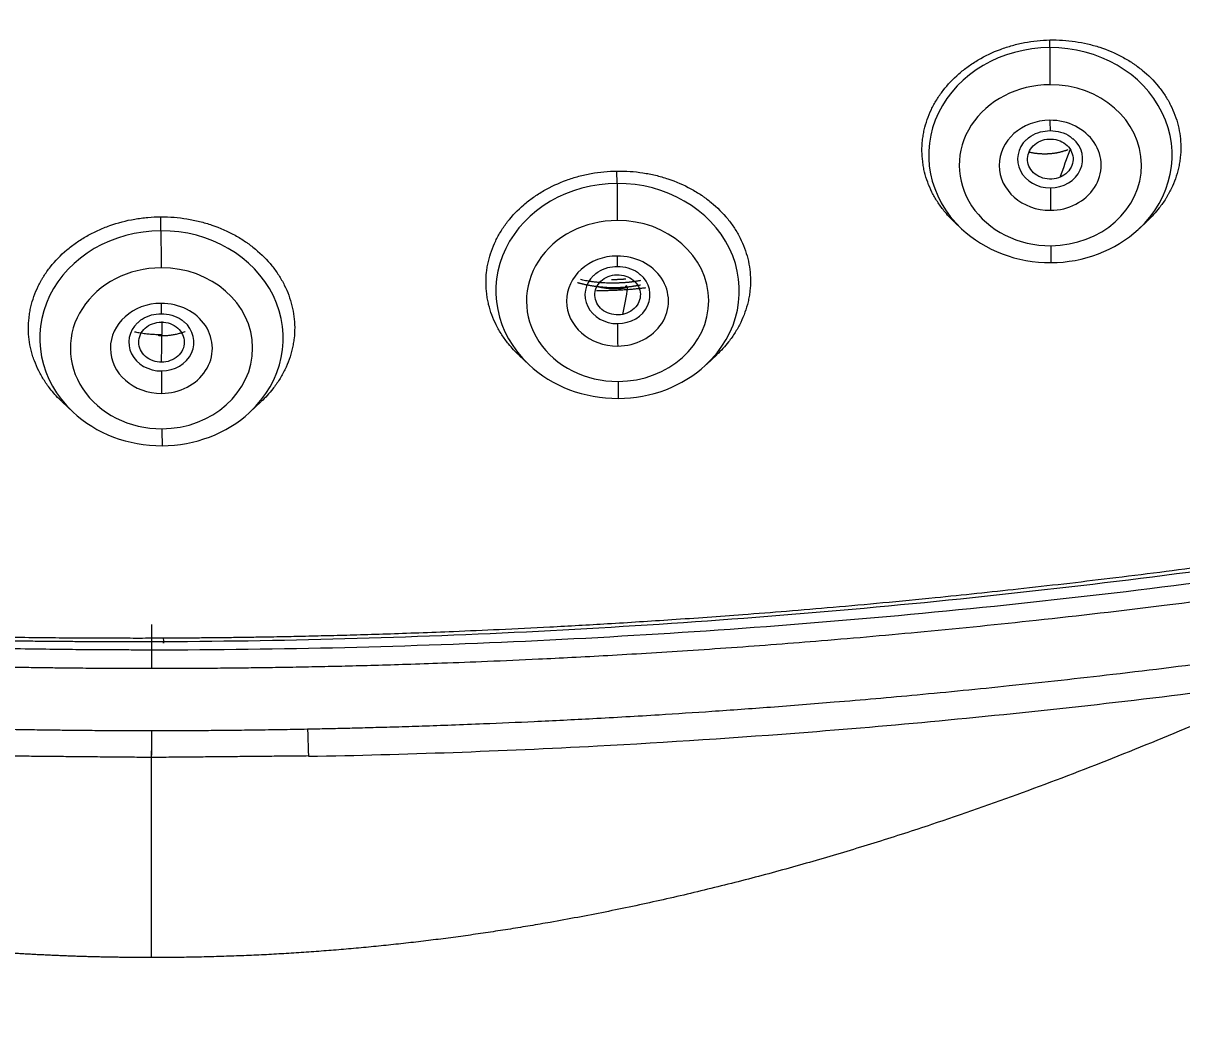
# Model space of a CAD drawing. Header units: millimetres. Extents: x 11618 to 13994, y -5897 to -2537.
# Drawn here: x 12377.7 to 12395.49, y -4022.57 to -4007.17 of the extents above; entities that cross this region are included whole.
import ezdxf

# ---------------------------------------------------------------- set-up
doc = ezdxf.new("R2010")
doc.units = ezdxf.units.MM
doc.layers.add('DIM', color=3, linetype='Continuous', lineweight=13)
doc.styles.get("Standard").update_dxf_attribs({"font": 'arial.ttf'})
doc.dimstyles.get("Standard").update_dxf_attribs({"dimtxt": 0.18, "dimasz": 0.18, "dimexe": 0.18, "dimexo": 0.0625, "dimgap": 0.09, "dimtad": 0, "dimtih": 1, "dimtoh": 1, "dimdec": 1, "dimdsep": 46, "dimtxsty": 'Standard', "dimcen": 0.09, "dimadec": 0, "dimazin": 0, "dimtfac": 1, "dimtdec": 1, "dimtofl": 0, "dimtmove": 0, "dimatfit": 3, "dimfxl": 1, "dimtolj": 1, "dimtzin": 0, "dimarcsym": 0})

# ---------------------------------------------------------------- blocks, each defined once
blk = doc.blocks.new('*D7')
at = {"layer": 'Defpoints', "color": 0, "transparency": 16777216}
for p in [(12331.318, -3489.71), (12736.437, -5533.88), (12816.946, -5533.88)]:
    blk.add_point(p, dxfattribs=at)
at = {"layer": 'DIM', "color": 0, "lineweight": -2, "transparency": 16777216}
for p, q in [((12331.381, -3489.71), (12817.126, -3489.71)), ((12816.946, -3507.71), (12816.946, -4494.996)), ((12816.946, -5515.88), (12816.946, -4528.595)), ((12736.499, -5533.88), (12817.126, -5533.88))]:
    blk.add_line(p, q, dxfattribs=at)
at = {"layer": 'DIM', "color": 0, "transparency": 16777216}
for points in [[(12813.946, -3507.71), (12819.946, -3507.71), (12816.946, -3489.71)], [(12813.946, -5515.88), (12819.946, -5515.88), (12816.946, -5533.88)]]:
    blk.add_solid(points, dxfattribs=at)
at = {"layer": 'DIM', "color": 3, "transparency": 16777216, "insert": (12816.946, -4511.795), "char_height": 18, "attachment_point": 5}
blk.add_mtext('\\A1;(2280)', dxfattribs=at)

msp = doc.modelspace()

# ---------------------------------------------------------------- linework, layer by layer
at = {"linetype": 'Continuous', "lineweight": 13}
for p, q in [((12393.465, -4007.542), (12393.465, -4007.424)), ((12386.819, -4009.628), (12386.818, -4009.437)), ((12379.813, -4010.355), (12379.813, -4010.141)), ((12379.67, -4016.404), (12379.67, -4016.791))]:
    msp.add_line(p, q, dxfattribs=at)
at = {"linetype": 'Continuous', "lineweight": 18}
for p, q in [((12392.002, -4010.221), (12392.112, -4010.323)), ((12394.838, -4010.323), (12394.964, -4010.205)), ((12385.317, -4012.269), (12385.465, -4012.409)), ((12388.191, -4012.409), (12388.35, -4012.259)), ((12378.296, -4012.982), (12378.459, -4013.136)), ((12381.185, -4013.136), (12381.35, -4012.981)), ((12379.67, -4021.52), (12379.67, -4018.345))]:
    msp.add_line(p, q, dxfattribs=at)
at = {"linetype": 'Continuous', "lineweight": 13}
for centre, major_axis, ratio, start_param, end_param in [((12393.475, -4009.193), (-1.87, 0), 0.882948, 4.717224, 7.037094), ((12393.475, -4009.193), (-1.87, 0), 0.882948, 2.377964, 4.717224), ((12393.468, -4007.877), (0.002, -0.5), 0.00227, 3.979346, 5.201076), ((12393.475, -4009.348), (1.4, 0), 0.882948, 1.575631, 4.717224), ((12393.475, -4009.348), (1.4, 0), 0.882948, 4.717224, 7.858816), ((12393.472, -4009.349), (-0.783, 0), 0.882948, 4.717224, 7.858816), ((12393.472, -4009.349), (-0.783, 0), 0.882948, 1.575631, 4.717224), ((12393.469, -4008.517), (0.001, -0.3), 0.00227, 5.201076, 6.276176), ((12386.828, -4011.279), (-1.87, 0), 0.882948, 4.717224, 7.037094), ((12386.828, -4011.279), (-1.87, 0), 0.882948, 2.377964, 4.717224), ((12386.821, -4009.962), (0.002, -0.5), 0.00227, 3.979346, 5.201076), ((12393.476, -4009.899), (-0.001, 0.3), 0.00227, 0.828524, 2.059484), ((12386.828, -4011.433), (1.4, 0), 0.882948, 1.575631, 4.717224), ((12386.828, -4011.433), (1.4, 0), 0.882948, 4.717224, 7.858816), ((12379.822, -4012.006), (-1.87, 0), 0.882948, 4.717224, 7.037094), ((12379.822, -4012.006), (-1.87, 0), 0.882948, 2.377964, 4.717224), ((12379.816, -4010.689), (0.002, -0.5), 0.00227, 3.979346, 5.201076), ((12393.481, -4010.349), (-0.002, 0.5), 0.00227, 2.059484, 3.281214), ((12386.826, -4011.434), (-0.783, 0), 0.882948, 4.717224, 7.858816), ((12386.826, -4011.434), (-0.783, 0), 0.882948, 1.575631, 4.717224), ((12386.822, -4010.602), (0.001, -0.3), 0.00227, 5.201076, 6.276176), ((12379.822, -4012.16), (1.4, 0), 0.882948, 1.575631, 4.717224), ((12379.822, -4012.16), (1.4, 0), 0.882948, 4.717224, 7.858816), ((12387.118, -4012.188), (-0.159, 0.987), 0.080643, 6.053828, 6.538249), ((12379.82, -4012.161), (-0.783, 0), 0.882948, 4.717224, 7.858816), ((12379.82, -4012.161), (-0.783, 0), 0.882948, 1.575631, 4.717224), ((12379.816, -4011.329), (0.001, -0.3), 0.00227, 5.201076, 6.276176), ((12386.829, -4011.984), (-0.001, 0.3), 0.00227, 0.828524, 2.059484), ((12379.739, -4012.936), (0.039, 0.999), 0.024252, 6.021776, 6.131336), ((12379.824, -4012.711), (-0.001, 0.3), 0.00227, 0.828524, 2.059484), ((12386.835, -4012.434), (-0.002, 0.5), 0.00227, 2.059484, 3.281214), ((12379.829, -4013.162), (-0.002, 0.5), 0.00227, 2.059484, 3.281214), ((12382.062, -4017.428), (-0.019, 1), 0.009262, 2.188706, 3.142994)]:
    msp.add_ellipse(centre, major_axis=major_axis, ratio=ratio, start_param=start_param, end_param=end_param, dxfattribs=at)
at = {"linetype": 'Continuous', "lineweight": 18}
for centre, major_axis, ratio, start_param, end_param in [((12393.472, -4009.255), (-0.5, 0), 0.882948, 5.53772, 7.858816), ((12393.472, -4009.255), (-0.5, 0), 0.882948, 1.575631, 3.936194), ((12393.475, -4009.193), (-1.87, 0), 0.882948, 0.753908, 1.575631), ((12393.475, -4009.193), (-1.87, 0), 0.882948, 1.575631, 2.377964), ((12386.826, -4011.34), (-0.5, 0), 0.882948, 5.53772, 7.858816), ((12386.826, -4011.34), (-0.5, 0), 0.882948, 1.575631, 3.936194), ((12379.82, -4012.067), (-0.5, 0), 0.882948, 5.53772, 7.858816), ((12379.82, -4012.067), (-0.5, 0), 0.882948, 1.575631, 3.936194), ((12386.828, -4011.279), (-1.87, 0), 0.882948, 0.753908, 1.575631), ((12386.828, -4011.279), (-1.87, 0), 0.882948, 1.575631, 2.377964), ((12379.822, -4012.006), (-1.87, 0), 0.882948, 0.753908, 1.575631), ((12379.822, -4012.006), (-1.87, 0), 0.882948, 1.575631, 2.377964), ((12379.85, -4016.494), (-0.001, 0.2), 0.002274, 2.184019, 3.647733), ((12379.67, -4016.965), (0, 0.2), 0.000004, 0.506145, 2.186092), ((12379.671, -4017.452), (0, 1), 0.000002, 2.190109, 2.844044)]:
    msp.add_ellipse(centre, major_axis=major_axis, ratio=ratio, start_param=start_param, end_param=end_param, dxfattribs=at)
for points, knots in [([(12392, -4010.219), (12391.942, -4010.164), (12391.889, -4010.107), (12391.822, -4010.024), (12391.805, -4010.001), (12391.771, -4009.955), (12391.755, -4009.931), (12391.709, -4009.86), (12391.681, -4009.811), (12391.607, -4009.662), (12391.569, -4009.559), (12391.536, -4009.426), (12391.531, -4009.399), (12391.521, -4009.346), (12391.517, -4009.319), (12391.507, -4009.238), (12391.5, -4009.13), (12391.505, -4009.022), (12391.514, -4008.941), (12391.52, -4008.9), (12391.527, -4008.86), (12391.532, -4008.833), (12391.535, -4008.819), (12391.563, -4008.698), (12391.599, -4008.593), (12391.672, -4008.442), (12391.699, -4008.392), (12391.744, -4008.319), (12391.76, -4008.295), (12391.793, -4008.247), (12391.81, -4008.224), (12391.898, -4008.109), (12391.979, -4008.023), (12392.093, -4007.924), (12392.116, -4007.905), (12392.164, -4007.867), (12392.188, -4007.849), (12392.263, -4007.795), (12392.315, -4007.761), (12392.475, -4007.667), (12392.588, -4007.613), (12392.738, -4007.557), (12392.769, -4007.546), (12392.83, -4007.526), (12392.861, -4007.517), (12392.954, -4007.491), (12393.016, -4007.477), (12393.205, -4007.441), (12393.334, -4007.427), (12393.465, -4007.424)], [0, 0, 0, 0, 0.058078, 0.058078, 0.079485, 0.079485, 0.100893, 0.100893, 0.143707, 0.143707, 0.229337, 0.229337, 0.250744, 0.250744, 0.272151, 0.272151, 0.314966, 0.35778, 0.35778, 0.379188, 0.389891, 0.389891, 0.400595, 0.400595, 0.486224, 0.486224, 0.529039, 0.529039, 0.550446, 0.550446, 0.571854, 0.571854, 0.657483, 0.657483, 0.67889, 0.67889, 0.700298, 0.700298, 0.743112, 0.743112, 0.828741, 0.828741, 0.850149, 0.850149, 0.871556, 0.871556, 0.914371, 0.914371, 1, 1, 1, 1]), ([(12393.465, -4007.424), (12393.598, -4007.421), (12393.728, -4007.429), (12393.919, -4007.457), (12393.983, -4007.469), (12394.077, -4007.491), (12394.108, -4007.499), (12394.171, -4007.516), (12394.202, -4007.525), (12394.354, -4007.575), (12394.47, -4007.625), (12394.634, -4007.713), (12394.687, -4007.745), (12394.751, -4007.788), (12394.763, -4007.797), (12394.789, -4007.814), (12394.826, -4007.841), (12394.862, -4007.869), (12394.978, -4007.964), (12395.061, -4008.047), (12395.153, -4008.16), (12395.171, -4008.183), (12395.205, -4008.23), (12395.222, -4008.254), (12395.269, -4008.326), (12395.325, -4008.425), (12395.37, -4008.527), (12395.408, -4008.631), (12395.425, -4008.685), (12395.464, -4008.847), (12395.478, -4008.956), (12395.479, -4009.12), (12395.476, -4009.175), (12395.467, -4009.258), (12395.463, -4009.285), (12395.454, -4009.34), (12395.449, -4009.367), (12395.417, -4009.503), (12395.38, -4009.608), (12395.319, -4009.736), (12395.299, -4009.774), (12395.278, -4009.811), (12395.263, -4009.836), (12395.256, -4009.849), (12395.217, -4009.91), (12395.184, -4009.958), (12395.093, -4010.074), (12395.032, -4010.141), (12394.965, -4010.203)], [0, 0, 0, 0, 0.085009, 0.085009, 0.127513, 0.127513, 0.148765, 0.148765, 0.170017, 0.170017, 0.255026, 0.255026, 0.29753, 0.29753, 0.308157, 0.308157, 0.318783, 0.340035, 0.340035, 0.425044, 0.425044, 0.446296, 0.446296, 0.467548, 0.467548, 0.510052, 0.552557, 0.552557, 0.595061, 0.595061, 0.68007, 0.68007, 0.722574, 0.722574, 0.743826, 0.743826, 0.765078, 0.765078, 0.850087, 0.850087, 0.871339, 0.881965, 0.881965, 0.892591, 0.892591, 0.935096, 0.935096, 1, 1, 1, 1]), ([(12393.11, -4008.959), (12393.13, -4008.937), (12393.186, -4008.885), (12393.316, -4008.831), (12393.418, -4008.818), (12393.47, -4008.817)], [0, 0, 0, 0, 0.24821, 0.643629, 1, 1, 1, 1]), ([(12393.47, -4008.817), (12393.528, -4008.817), (12393.635, -4008.833), (12393.76, -4008.885), (12393.808, -4008.932), (12393.82, -4008.945)], [0, 0, 0, 0, 0.410705, 0.836907, 1, 1, 1, 1]), ([(12393.742, -4009.112), (12393.737, -4009.114), (12393.728, -4009.117), (12393.714, -4009.122), (12393.699, -4009.127), (12393.684, -4009.132), (12393.669, -4009.136), (12393.654, -4009.141), (12393.639, -4009.145), (12393.624, -4009.148), (12393.608, -4009.152), (12393.592, -4009.155), (12393.576, -4009.159), (12393.56, -4009.162), (12393.543, -4009.164), (12393.527, -4009.167), (12393.51, -4009.169), (12393.493, -4009.171), (12393.476, -4009.172), (12393.459, -4009.174), (12393.442, -4009.175), (12393.424, -4009.176), (12393.407, -4009.176), (12393.389, -4009.176), (12393.372, -4009.176), (12393.354, -4009.176), (12393.336, -4009.175), (12393.318, -4009.174), (12393.3, -4009.173), (12393.282, -4009.171), (12393.264, -4009.169), (12393.246, -4009.167), (12393.228, -4009.165), (12393.21, -4009.162), (12393.192, -4009.158), (12393.174, -4009.155), (12393.159, -4009.152), (12393.151, -4009.15), (12393.148, -4009.149)], [0, 0, 0, 0, 0.025125, 0.05046, 0.076, 0.101743, 0.127686, 0.153823, 0.180153, 0.206673, 0.23338, 0.260271, 0.287344, 0.314598, 0.34203, 0.369641, 0.397428, 0.425392, 0.453533, 0.48185, 0.510342, 0.539004, 0.567829, 0.596811, 0.625943, 0.655218, 0.684631, 0.714174, 0.743842, 0.773626, 0.803522, 0.833522, 0.86362, 0.893811, 0.924088, 0.954447, 0.984881, 1, 1, 1, 1]), ([(12385.314, -4012.267), (12385.256, -4012.212), (12385.202, -4012.154), (12385.134, -4012.07), (12385.116, -4012.047), (12385.082, -4012), (12385.065, -4011.976), (12385.018, -4011.902), (12384.989, -4011.853), (12384.913, -4011.701), (12384.874, -4011.596), (12384.844, -4011.474), (12384.841, -4011.46), (12384.835, -4011.433), (12384.833, -4011.419), (12384.825, -4011.378), (12384.821, -4011.35), (12384.811, -4011.268), (12384.803, -4011.158), (12384.809, -4011.048), (12384.818, -4010.966), (12384.822, -4010.938), (12384.831, -4010.883), (12384.837, -4010.855), (12384.868, -4010.719), (12384.905, -4010.613), (12384.98, -4010.459), (12385.007, -4010.408), (12385.054, -4010.334), (12385.07, -4010.31), (12385.104, -4010.261), (12385.121, -4010.237), (12385.212, -4010.121), (12385.295, -4010.034), (12385.411, -4009.935), (12385.435, -4009.915), (12385.484, -4009.877), (12385.51, -4009.858), (12385.586, -4009.804), (12385.639, -4009.77), (12385.804, -4009.676), (12385.92, -4009.622), (12386.074, -4009.566), (12386.105, -4009.555), (12386.168, -4009.536), (12386.199, -4009.527), (12386.294, -4009.501), (12386.358, -4009.487), (12386.552, -4009.452), (12386.684, -4009.439), (12386.818, -4009.437)], [0, 0, 0, 0, 0.057453, 0.057453, 0.078874, 0.078874, 0.100296, 0.100296, 0.143139, 0.143139, 0.228825, 0.228825, 0.239536, 0.239536, 0.250246, 0.250246, 0.271668, 0.271668, 0.314511, 0.357354, 0.357354, 0.378776, 0.378776, 0.400197, 0.400197, 0.485883, 0.485883, 0.528726, 0.528726, 0.550148, 0.550148, 0.571569, 0.571569, 0.657255, 0.657255, 0.678677, 0.678677, 0.700099, 0.700099, 0.742942, 0.742942, 0.828628, 0.828628, 0.850049, 0.850049, 0.871471, 0.871471, 0.914314, 0.914314, 1, 1, 1, 1]), ([(12386.818, -4009.437), (12386.954, -4009.435), (12387.086, -4009.445), (12387.282, -4009.475), (12387.346, -4009.487), (12387.442, -4009.51), (12387.474, -4009.519), (12387.538, -4009.537), (12387.569, -4009.547), (12387.725, -4009.598), (12387.842, -4009.65), (12388.009, -4009.74), (12388.063, -4009.773), (12388.128, -4009.817), (12388.141, -4009.826), (12388.167, -4009.844), (12388.205, -4009.871), (12388.241, -4009.9), (12388.359, -4009.997), (12388.444, -4010.082), (12388.538, -4010.197), (12388.556, -4010.22), (12388.59, -4010.268), (12388.607, -4010.292), (12388.655, -4010.365), (12388.712, -4010.465), (12388.757, -4010.569), (12388.797, -4010.675), (12388.813, -4010.728), (12388.854, -4010.893), (12388.867, -4011.003), (12388.869, -4011.169), (12388.866, -4011.224), (12388.857, -4011.308), (12388.853, -4011.336), (12388.843, -4011.391), (12388.838, -4011.419), (12388.806, -4011.555), (12388.769, -4011.661), (12388.706, -4011.79), (12388.686, -4011.829), (12388.664, -4011.867), (12388.649, -4011.892), (12388.642, -4011.904), (12388.603, -4011.966), (12388.569, -4012.014), (12388.478, -4012.13), (12388.417, -4012.196), (12388.351, -4012.258)], [0, 0, 0, 0, 0.085148, 0.085148, 0.127722, 0.127722, 0.149009, 0.149009, 0.170296, 0.170296, 0.255444, 0.255444, 0.298018, 0.298018, 0.308662, 0.308662, 0.319305, 0.340592, 0.340592, 0.42574, 0.42574, 0.447027, 0.447027, 0.468314, 0.468314, 0.510888, 0.553462, 0.553462, 0.596036, 0.596036, 0.681184, 0.681184, 0.723758, 0.723758, 0.745045, 0.745045, 0.766333, 0.766333, 0.851481, 0.851481, 0.872768, 0.883411, 0.883411, 0.894055, 0.894055, 0.936629, 0.936629, 1, 1, 1, 1]), ([(12378.292, -4012.978), (12378.232, -4012.922), (12378.178, -4012.863), (12378.108, -4012.778), (12378.09, -4012.754), (12378.055, -4012.706), (12378.039, -4012.682), (12377.991, -4012.608), (12377.934, -4012.508), (12377.889, -4012.404), (12377.859, -4012.324), (12377.85, -4012.297), (12377.834, -4012.243), (12377.826, -4012.216), (12377.793, -4012.079), (12377.779, -4011.969), (12377.778, -4011.802), (12377.781, -4011.747), (12377.789, -4011.677), (12377.79, -4011.663), (12377.794, -4011.635), (12377.801, -4011.594), (12377.809, -4011.552), (12377.841, -4011.416), (12377.878, -4011.31), (12377.941, -4011.18), (12377.955, -4011.155), (12377.976, -4011.117), (12377.983, -4011.104), (12377.998, -4011.079), (12378.036, -4011.016), (12378.079, -4010.956), (12378.188, -4010.817), (12378.272, -4010.73), (12378.39, -4010.63), (12378.415, -4010.611), (12378.464, -4010.573), (12378.489, -4010.554), (12378.566, -4010.501), (12378.673, -4010.434), (12378.787, -4010.375), (12378.875, -4010.335), (12378.905, -4010.322), (12378.966, -4010.298), (12378.997, -4010.286), (12379.152, -4010.232), (12379.279, -4010.198), (12379.443, -4010.17), (12379.476, -4010.165), (12379.543, -4010.157), (12379.577, -4010.153), (12379.678, -4010.144), (12379.745, -4010.141), (12379.813, -4010.141)], [0, 0, 0, 0, 0.057614, 0.057614, 0.079032, 0.079032, 0.10045, 0.10045, 0.143285, 0.186121, 0.186121, 0.207539, 0.207539, 0.228957, 0.228957, 0.314628, 0.314628, 0.357464, 0.357464, 0.368173, 0.368173, 0.378882, 0.4003, 0.4003, 0.485971, 0.485971, 0.507389, 0.507389, 0.518098, 0.518098, 0.528807, 0.571643, 0.571643, 0.657314, 0.657314, 0.678732, 0.678732, 0.70015, 0.70015, 0.742986, 0.785821, 0.785821, 0.807239, 0.807239, 0.828657, 0.828657, 0.914329, 0.914329, 0.935746, 0.935746, 0.957164, 0.957164, 1, 1, 1, 1]), ([(12379.813, -4010.141), (12379.948, -4010.14), (12380.082, -4010.151), (12380.278, -4010.183), (12380.343, -4010.196), (12380.439, -4010.22), (12380.471, -4010.228), (12380.535, -4010.247), (12380.566, -4010.257), (12380.722, -4010.311), (12380.84, -4010.363), (12381.007, -4010.455), (12381.061, -4010.488), (12381.127, -4010.533), (12381.14, -4010.542), (12381.165, -4010.56), (12381.203, -4010.588), (12381.24, -4010.617), (12381.358, -4010.715), (12381.443, -4010.801), (12381.537, -4010.917), (12381.555, -4010.94), (12381.59, -4010.989), (12381.606, -4011.013), (12381.654, -4011.087), (12381.683, -4011.137), (12381.76, -4011.291), (12381.799, -4011.397), (12381.853, -4011.617), (12381.867, -4011.727), (12381.868, -4011.894), (12381.865, -4011.949), (12381.856, -4012.032), (12381.852, -4012.06), (12381.842, -4012.116), (12381.837, -4012.143), (12381.805, -4012.28), (12381.767, -4012.386), (12381.704, -4012.515), (12381.691, -4012.541), (12381.663, -4012.591), (12381.648, -4012.616), (12381.601, -4012.691), (12381.567, -4012.739), (12381.477, -4012.853), (12381.417, -4012.918), (12381.352, -4012.979)], [0, 0, 0, 0, 0.085222, 0.085222, 0.127834, 0.127834, 0.149139, 0.149139, 0.170445, 0.170445, 0.255667, 0.255667, 0.298278, 0.298278, 0.308931, 0.308931, 0.319584, 0.34089, 0.34089, 0.426112, 0.426112, 0.447418, 0.447418, 0.468723, 0.468723, 0.511335, 0.511335, 0.596557, 0.596557, 0.681779, 0.681779, 0.724391, 0.724391, 0.745696, 0.745696, 0.767002, 0.767002, 0.852224, 0.852224, 0.87353, 0.87353, 0.894835, 0.894835, 0.937447, 0.937447, 1, 1, 1, 1]), ([(12386.464, -4011.044), (12386.483, -4011.022), (12386.539, -4010.97), (12386.669, -4010.916), (12386.771, -4010.903), (12386.823, -4010.902)], [0, 0, 0, 0, 0.24821, 0.643629, 1, 1, 1, 1]), ([(12386.823, -4010.902), (12386.881, -4010.902), (12386.989, -4010.918), (12387.113, -4010.971), (12387.161, -4011.017), (12387.173, -4011.031)], [0, 0, 0, 0, 0.410705, 0.836907, 1, 1, 1, 1]), ([(12386.506, -4011.271), (12386.508, -4011.271), (12386.522, -4011.271), (12386.546, -4011.271), (12386.581, -4011.271), (12386.615, -4011.271), (12386.649, -4011.271), (12386.684, -4011.27), (12386.718, -4011.269), (12386.753, -4011.268), (12386.788, -4011.267), (12386.823, -4011.265), (12386.857, -4011.263), (12386.892, -4011.261), (12386.937, -4011.259), (12386.992, -4011.255), (12387.057, -4011.25), (12387.12, -4011.244), (12387.184, -4011.237), (12387.23, -4011.232), (12387.255, -4011.229), (12387.26, -4011.228)], [0, 0, 0, 0, 0.008027, 0.053124, 0.098346, 0.143695, 0.189173, 0.234785, 0.28053, 0.326414, 0.372437, 0.418603, 0.464914, 0.511372, 0.557981, 0.64393, 0.729363, 0.814299, 0.898753, 0.982744, 1, 1, 1, 1]), ([(12386.945, -4011.236), (12386.94, -4011.236), (12386.93, -4011.238), (12386.914, -4011.24), (12386.899, -4011.242), (12386.883, -4011.244), (12386.868, -4011.245), (12386.852, -4011.246), (12386.836, -4011.247), (12386.82, -4011.248), (12386.804, -4011.248), (12386.787, -4011.249), (12386.771, -4011.248), (12386.754, -4011.248), (12386.738, -4011.248), (12386.721, -4011.247), (12386.704, -4011.246), (12386.687, -4011.244), (12386.67, -4011.242), (12386.653, -4011.24), (12386.636, -4011.238), (12386.619, -4011.235), (12386.602, -4011.232), (12386.585, -4011.229), (12386.568, -4011.226), (12386.551, -4011.222), (12386.539, -4011.219), (12386.534, -4011.218)], [0, 0, 0, 0, 0.036754, 0.073815, 0.111178, 0.148836, 0.186786, 0.225022, 0.263539, 0.302334, 0.341402, 0.380739, 0.420344, 0.460212, 0.500343, 0.540733, 0.581382, 0.622289, 0.663455, 0.704879, 0.746559, 0.788488, 0.830654, 0.873051, 0.915667, 0.958493, 1, 1, 1, 1]), ([(12379.458, -4011.771), (12379.477, -4011.749), (12379.534, -4011.697), (12379.663, -4011.643), (12379.765, -4011.63), (12379.817, -4011.629)], [0, 0, 0, 0, 0.24821, 0.643629, 1, 1, 1, 1]), ([(12379.817, -4011.629), (12379.875, -4011.63), (12379.983, -4011.645), (12380.107, -4011.698), (12380.155, -4011.744), (12380.167, -4011.758)], [0, 0, 0, 0, 0.410705, 0.836907, 1, 1, 1, 1]), ([(12380.188, -4011.902), (12380.185, -4011.903), (12380.173, -4011.908), (12380.15, -4011.917), (12380.121, -4011.926), (12380.091, -4011.935), (12380.061, -4011.943), (12380.031, -4011.949), (12380.002, -4011.955), (12379.972, -4011.96), (12379.942, -4011.964), (12379.913, -4011.967), (12379.884, -4011.97), (12379.855, -4011.971), (12379.835, -4011.971), (12379.826, -4011.971)], [0, 0, 0, 0, 0.0257, 0.1108, 0.195262, 0.279072, 0.36222, 0.444686, 0.526447, 0.60747, 0.687717, 0.767144, 0.845703, 0.923341, 1, 1, 1, 1]), ([(12379.851, -4016.609), (12379.933, -4016.609), (12380.097, -4016.608), (12380.344, -4016.606), (12380.59, -4016.604), (12380.837, -4016.601), (12381.084, -4016.598), (12381.365, -4016.593), (12381.683, -4016.588), (12382.043, -4016.58), (12382.425, -4016.571), (12382.839, -4016.56), (12383.291, -4016.546), (12383.786, -4016.529), (12384.363, -4016.507), (12385.035, -4016.477), (12385.824, -4016.439), (12386.707, -4016.389), (12387.694, -4016.326), (12388.611, -4016.261), (12389.438, -4016.196), (12390.154, -4016.135), (12390.916, -4016.067), (12391.864, -4015.975), (12393.026, -4015.853), (12394.432, -4015.69), (12395.968, -4015.494), (12397.34, -4015.301), (12398.525, -4015.122), (12399.498, -4014.966), (12400.268, -4014.838), (12400.854, -4014.736), (12401.169, -4014.68), (12401.448, -4014.63), (12401.642, -4014.595), (12401.812, -4014.564), (12402.044, -4014.521), (12402.342, -4014.466), (12402.711, -4014.395), (12403.068, -4014.326), (12403.303, -4014.279), (12403.418, -4014.256)], [0, 0, 0, 0, 0.010354, 0.020713, 0.031263, 0.041431, 0.051816, 0.062525, 0.076879, 0.092005, 0.108032, 0.125049, 0.144308, 0.165132, 0.187571, 0.217265, 0.250093, 0.287314, 0.328982, 0.375114, 0.403466, 0.433749, 0.465969, 0.500122, 0.554124, 0.613783, 0.679114, 0.750088, 0.789155, 0.830789, 0.875011, 0.887994, 0.906249, 0.9156, 0.923927, 0.931225, 0.937492, 0.953824, 0.969687, 0.98508, 1, 1, 1, 1]), ([(12356.259, -4014.458), (12356.314, -4014.468), (12356.424, -4014.489), (12356.588, -4014.52), (12356.752, -4014.55), (12356.914, -4014.58), (12357.076, -4014.61), (12357.237, -4014.639), (12357.397, -4014.668), (12357.556, -4014.697), (12357.767, -4014.734), (12358.063, -4014.786), (12358.368, -4014.838), (12358.621, -4014.881), (12358.787, -4014.908), (12358.933, -4014.932), (12359.059, -4014.953), (12359.219, -4014.979), (12359.42, -4015.012), (12359.666, -4015.051), (12359.912, -4015.09), (12360.158, -4015.129), (12360.402, -4015.166), (12360.647, -4015.204), (12360.89, -4015.24), (12361.134, -4015.276), (12361.376, -4015.312), (12361.618, -4015.346), (12361.859, -4015.38), (12362.248, -4015.435), (12362.779, -4015.507), (12363.444, -4015.593), (12364.087, -4015.674), (12364.709, -4015.748), (12365.309, -4015.817), (12365.887, -4015.881), (12366.444, -4015.94), (12366.979, -4015.995), (12367.492, -4016.045), (12368.095, -4016.101), (12368.782, -4016.161), (12369.544, -4016.223), (12370.26, -4016.278), (12370.999, -4016.329), (12371.756, -4016.378), (12372.527, -4016.422), (12373.238, -4016.459), (12373.869, -4016.489), (12374.427, -4016.512), (12374.922, -4016.531), (12375.502, -4016.55), (12376.151, -4016.569), (12376.824, -4016.585), (12377.4, -4016.595), (12377.895, -4016.602), (12378.297, -4016.606), (12378.617, -4016.608), (12378.864, -4016.61), (12379.152, -4016.61), (12379.48, -4016.611), (12379.728, -4016.61), (12379.851, -4016.609)], [0, 0, 0, 0, 0.007105, 0.01417, 0.021196, 0.028182, 0.035128, 0.042035, 0.048902, 0.055729, 0.062516, 0.076163, 0.093766, 0.101686, 0.108769, 0.115016, 0.12043, 0.125013, 0.135584, 0.146128, 0.156645, 0.167135, 0.177596, 0.188029, 0.198432, 0.208806, 0.219149, 0.229462, 0.239742, 0.24999, 0.279206, 0.307488, 0.334833, 0.36124, 0.386708, 0.411237, 0.434827, 0.457481, 0.479201, 0.499992, 0.534117, 0.566315, 0.596582, 0.624923, 0.65992, 0.692413, 0.722398, 0.749895, 0.772125, 0.79296, 0.812412, 0.845462, 0.874938, 0.897404, 0.918162, 0.937469, 0.948177, 0.958563, 0.968735, 0.984476, 1, 1, 1, 1]), ([(12403.455, -4014.316), (12402.487, -4014.509), (12401.515, -4014.688), (12399.569, -4015.022), (12398.594, -4015.178), (12395.662, -4015.61), (12393.697, -4015.853), (12389.755, -4016.246), (12387.779, -4016.396), (12383.818, -4016.603), (12381.835, -4016.661), (12379.851, -4016.669)], [0, 0, 0, 0, 0.125, 0.125, 0.25, 0.25, 0.5, 0.5, 0.75, 0.75, 1, 1, 1, 1]), ([(12379.851, -4016.669), (12379.795, -4016.669), (12379.677, -4016.67), (12379.493, -4016.67), (12379.295, -4016.67), (12379.082, -4016.67), (12378.856, -4016.669), (12378.615, -4016.668), (12378.36, -4016.666), (12378.09, -4016.664), (12377.807, -4016.661), (12377.509, -4016.657), (12377.197, -4016.652), (12376.677, -4016.642), (12375.992, -4016.625), (12375.188, -4016.601), (12374.505, -4016.576), (12373.76, -4016.545), (12372.912, -4016.504), (12371.923, -4016.449), (12370.934, -4016.386), (12369.947, -4016.316), (12368.96, -4016.238), (12368.168, -4016.169), (12367.332, -4016.092), (12366.213, -4015.981), (12364.379, -4015.779), (12362.717, -4015.566), (12361.382, -4015.377), (12360.609, -4015.263), (12359.834, -4015.143), (12359.158, -4015.034), (12358.466, -4014.92), (12357.862, -4014.816), (12357.338, -4014.724), (12357.016, -4014.665), (12356.724, -4014.612), (12356.464, -4014.563), (12356.301, -4014.532), (12356.224, -4014.518)], [0, 0, 0, 0, 0.007134, 0.014866, 0.023196, 0.032123, 0.041648, 0.051771, 0.062492, 0.073811, 0.085727, 0.098241, 0.111353, 0.125062, 0.163904, 0.197691, 0.226425, 0.250106, 0.291766, 0.333423, 0.375076, 0.416726, 0.45837, 0.500009, 0.516993, 0.564317, 0.641989, 0.750009, 0.775917, 0.812499, 0.848813, 0.874987, 0.899207, 0.937485, 0.952635, 0.966462, 0.978965, 0.990144, 1, 1, 1, 1]), ([(12379.67, -4016.791), (12381.647, -4016.791), (12383.625, -4016.742), (12387.574, -4016.554), (12389.545, -4016.414), (12393.477, -4016.043), (12395.436, -4015.811), (12398.362, -4015.396), (12399.335, -4015.246), (12401.276, -4014.923), (12402.245, -4014.751), (12403.212, -4014.565)], [0, 0, 0, 0, 0.25, 0.25, 0.5, 0.5, 0.75, 0.75, 0.875, 0.875, 1, 1, 1, 1]), ([(12382.081, -4018.428), (12383.562, -4018.4), (12386.121, -4018.308), (12389.395, -4018.092), (12392.716, -4017.804), (12397.371, -4017.276), (12401.278, -4016.65), (12403.662, -4016.197)], [0, 0, 0, 0, 0.204091, 0.353238, 0.45248, 0.664271, 1, 1, 1, 1])]:
    msp.add_open_spline(points, degree=3, knots=knots, dxfattribs=at)
for points, degree in [([(12393.321, -4008.976), (12393.363, -4008.958), (12393.455, -4008.938), (12393.595, -4008.954), (12393.714, -4009.018), (12393.797, -4009.115), (12393.832, -4009.233), (12393.815, -4009.354), (12393.741, -4009.463), (12393.667, -4009.515), (12393.628, -4009.531)], 3), ([(12393.628, -4009.531), (12393.589, -4009.548), (12393.498, -4009.568), (12393.355, -4009.553), (12393.235, -4009.49), (12393.152, -4009.393), (12393.117, -4009.275), (12393.133, -4009.153), (12393.205, -4009.045), (12393.279, -4008.994), (12393.321, -4008.976)], 3), ([(12386.907, -4011.64), (12386.865, -4011.649), (12386.771, -4011.65), (12386.636, -4011.607), (12386.535, -4011.522), (12386.478, -4011.411), (12386.474, -4011.289), (12386.52, -4011.174), (12386.617, -4011.083), (12386.703, -4011.047), (12386.748, -4011.038)], 3), ([(12386.748, -4011.038), (12386.794, -4011.029), (12386.889, -4011.027), (12387.021, -4011.071), (12387.121, -4011.156), (12387.177, -4011.267), (12387.182, -4011.389), (12387.135, -4011.504), (12387.035, -4011.596), (12386.95, -4011.631), (12386.907, -4011.64)], 3), ([(12386.953, -4011.098), (12386.845, -4011.108), (12386.736, -4011.107)], 2), ([(12386.987, -4011.228), (12386.973, -4011.231), (12386.959, -4011.233), (12386.945, -4011.236)], 3), ([(12379.824, -4012.375), (12379.78, -4012.376), (12379.689, -4012.358), (12379.568, -4012.29), (12379.491, -4012.187), (12379.464, -4012.068), (12379.49, -4011.948), (12379.564, -4011.845), (12379.682, -4011.775), (12379.774, -4011.758), (12379.821, -4011.757)], 3), ([(12379.821, -4011.757), (12379.867, -4011.757), (12379.96, -4011.774), (12380.078, -4011.843), (12380.154, -4011.945), (12380.181, -4012.065), (12380.155, -4012.184), (12380.08, -4012.288), (12379.959, -4012.357), (12379.868, -4012.375), (12379.824, -4012.375)], 3), ([(12379.826, -4011.971), (12379.811, -4011.971), (12379.797, -4011.971), (12379.782, -4011.971)], 3), ([(12377.26, -4018.418), (12379.67, -4018.441)], 1), ([(12379.67, -4018.441), (12382.08, -4018.418)], 1)]:
    msp.add_open_spline(points, degree=degree, dxfattribs=at)
at = {"linetype": 'Continuous', "lineweight": 13}
for points, degree in [([(12393.628, -4009.531), (12393.679, -4009.386), (12393.73, -4009.241), (12393.782, -4009.096)], 3), ([(12386.907, -4011.64), (12386.934, -4011.503), (12386.961, -4011.365), (12386.987, -4011.228)], 3), ([(12379.83, -4011.948), (12379.83, -4011.751)], 1), ([(12379.824, -4012.375), (12379.825, -4012.241), (12379.825, -4012.106), (12379.826, -4011.971)], 3)]:
    msp.add_open_spline(points, degree=degree, dxfattribs=at)
for points, knots in [([(12386.213, -4011.15), (12386.216, -4011.151), (12386.224, -4011.153), (12386.237, -4011.157), (12386.253, -4011.161), (12386.269, -4011.165), (12386.284, -4011.169), (12386.3, -4011.172), (12386.316, -4011.176), (12386.332, -4011.18), (12386.348, -4011.183), (12386.364, -4011.186), (12386.38, -4011.189), (12386.396, -4011.192), (12386.412, -4011.195), (12386.428, -4011.198), (12386.444, -4011.2), (12386.46, -4011.203), (12386.476, -4011.205), (12386.492, -4011.207), (12386.508, -4011.21), (12386.523, -4011.212), (12386.539, -4011.213), (12386.555, -4011.215), (12386.571, -4011.217), (12386.587, -4011.218), (12386.603, -4011.219), (12386.619, -4011.221), (12386.635, -4011.222), (12386.65, -4011.223), (12386.666, -4011.224), (12386.682, -4011.224), (12386.698, -4011.225), (12386.713, -4011.226), (12386.729, -4011.226), (12386.744, -4011.226), (12386.76, -4011.226), (12386.776, -4011.226), (12386.791, -4011.226), (12386.807, -4011.226), (12386.822, -4011.226), (12386.838, -4011.225), (12386.853, -4011.225), (12386.868, -4011.224), (12386.884, -4011.223), (12386.899, -4011.223), (12386.914, -4011.222), (12386.93, -4011.22), (12386.945, -4011.219), (12386.96, -4011.218), (12386.975, -4011.216), (12386.99, -4011.215), (12387.005, -4011.213), (12387.02, -4011.212), (12387.035, -4011.21), (12387.05, -4011.208), (12387.064, -4011.206), (12387.079, -4011.203), (12387.094, -4011.201), (12387.108, -4011.199), (12387.123, -4011.196), (12387.137, -4011.194), (12387.152, -4011.191), (12387.166, -4011.188), (12387.176, -4011.186), (12387.181, -4011.185)], [0, 0, 0, 0, 0.008505, 0.025479, 0.042422, 0.059333, 0.076212, 0.09306, 0.109877, 0.126661, 0.143414, 0.160135, 0.176825, 0.193483, 0.210108, 0.226702, 0.243264, 0.259794, 0.276291, 0.292757, 0.30919, 0.325591, 0.34196, 0.358296, 0.3746, 0.390871, 0.40711, 0.423316, 0.43949, 0.455631, 0.471739, 0.487814, 0.503857, 0.519867, 0.535844, 0.551788, 0.5677, 0.583578, 0.599424, 0.615237, 0.631017, 0.646764, 0.662479, 0.67816, 0.693809, 0.709425, 0.725008, 0.740559, 0.756077, 0.771562, 0.787015, 0.802436, 0.817824, 0.83318, 0.848504, 0.863796, 0.879056, 0.894284, 0.90948, 0.924645, 0.939778, 0.95488, 0.969951, 0.984991, 1, 1, 1, 1]), ([(12387.181, -4011.12), (12387.174, -4011.122), (12387.161, -4011.124), (12387.14, -4011.128), (12387.12, -4011.131), (12387.1, -4011.134), (12387.079, -4011.137), (12387.059, -4011.14), (12387.039, -4011.142), (12387.018, -4011.145), (12386.998, -4011.147), (12386.978, -4011.149), (12386.958, -4011.151), (12386.937, -4011.152), (12386.917, -4011.154), (12386.897, -4011.155), (12386.877, -4011.156), (12386.857, -4011.157), (12386.837, -4011.158), (12386.817, -4011.159), (12386.797, -4011.159), (12386.778, -4011.159), (12386.758, -4011.16), (12386.738, -4011.16), (12386.713, -4011.159), (12386.677, -4011.159), (12386.626, -4011.157), (12386.561, -4011.152), (12386.495, -4011.146), (12386.434, -4011.138), (12386.384, -4011.13), (12386.338, -4011.122), (12386.298, -4011.114), (12386.272, -4011.108), (12386.26, -4011.105)], [0, 0, 0, 0, 0.022479, 0.044887, 0.067223, 0.089489, 0.111686, 0.133813, 0.155872, 0.177863, 0.199787, 0.221644, 0.243435, 0.26516, 0.28682, 0.308414, 0.329944, 0.351409, 0.37281, 0.394147, 0.415421, 0.436631, 0.457779, 0.478863, 0.499885, 0.539931, 0.594816, 0.664545, 0.74912, 0.8095, 0.86478, 0.914957, 0.96003, 1, 1, 1, 1]), ([(12379.406, -4011.905), (12379.416, -4011.907), (12379.44, -4011.912), (12379.476, -4011.919), (12379.516, -4011.925), (12379.555, -4011.931), (12379.595, -4011.936), (12379.634, -4011.94), (12379.673, -4011.943), (12379.713, -4011.946), (12379.752, -4011.947), (12379.791, -4011.948), (12379.817, -4011.948), (12379.83, -4011.948)], [0, 0, 0, 0, 0.073299, 0.167604, 0.261539, 0.355107, 0.448309, 0.541146, 0.633622, 0.72574, 0.817506, 0.908924, 1, 1, 1, 1]), ([(12356.129, -4014.565), (12356.169, -4014.573), (12356.271, -4014.592), (12356.455, -4014.627), (12356.701, -4014.674), (12357.008, -4014.731), (12357.377, -4014.798), (12357.928, -4014.896), (12358.626, -4015.017), (12359.366, -4015.14), (12360.008, -4015.242), (12360.564, -4015.329), (12361.009, -4015.396), (12361.387, -4015.452), (12361.74, -4015.504), (12362.223, -4015.572), (12363.007, -4015.68), (12364.051, -4015.816), (12365.31, -4015.967), (12366.571, -4016.105), (12367.805, -4016.228), (12369.013, -4016.337), (12370.194, -4016.432), (12371.375, -4016.516), (12372.557, -4016.588), (12373.463, -4016.636), (12374.131, -4016.666), (12374.602, -4016.687), (12375.195, -4016.71), (12375.909, -4016.734), (12376.629, -4016.753), (12377.294, -4016.768), (12377.842, -4016.777), (12378.328, -4016.783), (12378.752, -4016.787), (12379.113, -4016.789), (12379.413, -4016.79), (12379.591, -4016.79), (12379.67, -4016.791)], [0, 0, 0, 0, 0.005264, 0.013186, 0.023766, 0.037003, 0.052896, 0.071445, 0.108056, 0.142884, 0.166694, 0.190502, 0.21431, 0.223829, 0.238907, 0.259545, 0.285746, 0.339307, 0.392879, 0.446455, 0.500031, 0.550009, 0.599981, 0.64995, 0.699918, 0.749887, 0.764659, 0.784547, 0.809552, 0.839677, 0.874924, 0.900671, 0.923792, 0.944289, 0.962158, 0.9774, 0.990015, 1, 1, 1, 1]), ([(12379.67, -4017.081), (12379.609, -4017.081), (12379.487, -4017.081), (12379.302, -4017.081), (12379.116, -4017.08), (12378.931, -4017.079), (12378.748, -4017.077), (12378.565, -4017.076), (12378.377, -4017.074), (12378.162, -4017.071), (12377.917, -4017.068), (12377.639, -4017.064), (12377.343, -4017.058), (12377.027, -4017.052), (12376.66, -4017.044), (12376.233, -4017.032), (12375.738, -4017.018), (12375.24, -4017.001), (12374.743, -4016.982), (12374.248, -4016.962), (12373.614, -4016.933), (12372.816, -4016.892), (12371.828, -4016.834), (12370.909, -4016.773), (12370.082, -4016.712), (12369.366, -4016.655), (12368.604, -4016.59), (12367.804, -4016.517), (12366.962, -4016.435), (12366.073, -4016.341), (12365.122, -4016.234), (12364.109, -4016.113), (12363.035, -4015.975), (12362.14, -4015.852), (12361.443, -4015.752), (12360.963, -4015.681), (12360.477, -4015.607), (12359.987, -4015.531), (12359.492, -4015.451), (12359.038, -4015.376), (12358.628, -4015.308), (12358.304, -4015.252), (12358.021, -4015.203), (12357.778, -4015.161), (12357.584, -4015.127), (12357.439, -4015.1), (12357.343, -4015.083), (12357.246, -4015.065), (12357.15, -4015.048), (12357.053, -4015.03), (12356.956, -4015.013), (12356.86, -4014.995), (12356.763, -4014.977), (12356.665, -4014.959), (12356.568, -4014.94), (12356.471, -4014.922), (12356.374, -4014.903), (12356.276, -4014.885), (12356.178, -4014.866), (12356.113, -4014.853), (12356.081, -4014.847)], [0, 0, 0, 0, 0.007736, 0.015438, 0.023239, 0.031269, 0.038736, 0.046399, 0.054316, 0.062539, 0.073514, 0.085202, 0.097666, 0.11095, 0.125076, 0.144013, 0.164846, 0.187604, 0.206879, 0.227713, 0.250113, 0.286987, 0.328633, 0.375058, 0.403259, 0.433477, 0.465715, 0.499969, 0.534975, 0.572637, 0.612967, 0.655969, 0.701641, 0.749974, 0.770237, 0.790732, 0.811456, 0.832405, 0.853578, 0.874972, 0.890679, 0.906222, 0.916633, 0.927051, 0.937476, 0.941608, 0.945745, 0.949887, 0.954034, 0.958186, 0.962344, 0.966507, 0.970675, 0.974849, 0.979028, 0.983212, 0.987401, 0.991596, 0.995795, 1, 1, 1, 1]), ([(12403.259, -4014.847), (12403.2, -4014.859), (12403.078, -4014.882), (12402.889, -4014.918), (12402.691, -4014.956), (12402.484, -4014.995), (12402.266, -4015.035), (12402.039, -4015.076), (12401.828, -4015.114), (12401.639, -4015.147), (12401.48, -4015.175), (12401.33, -4015.201), (12401.19, -4015.225), (12401.059, -4015.248), (12400.937, -4015.269), (12400.825, -4015.288), (12400.723, -4015.305), (12400.629, -4015.321), (12400.546, -4015.336), (12400.471, -4015.348), (12400.406, -4015.359), (12400.279, -4015.38), (12400.087, -4015.412), (12399.829, -4015.454), (12399.574, -4015.495), (12399.323, -4015.535), (12399.074, -4015.574), (12398.829, -4015.612), (12398.587, -4015.649), (12398.348, -4015.685), (12398.112, -4015.72), (12397.879, -4015.754), (12397.65, -4015.787), (12396.765, -4015.914), (12395.303, -4016.108), (12393.34, -4016.337), (12391.586, -4016.515), (12390.025, -4016.653), (12388.814, -4016.746), (12387.916, -4016.807), (12387.282, -4016.847), (12386.689, -4016.882), (12386.137, -4016.912), (12385.521, -4016.943), (12384.855, -4016.972), (12384.18, -4016.998), (12383.602, -4017.018), (12383.107, -4017.032), (12382.653, -4017.045), (12382.236, -4017.054), (12381.85, -4017.061), (12381.494, -4017.067), (12381.201, -4017.071), (12380.963, -4017.074), (12380.775, -4017.076), (12380.592, -4017.077), (12380.409, -4017.079), (12380.224, -4017.08), (12380.038, -4017.081), (12379.854, -4017.081), (12379.731, -4017.081), (12379.67, -4017.081)], [0, 0, 0, 0, 0.007686, 0.015788, 0.024306, 0.033237, 0.042583, 0.052341, 0.062509, 0.069754, 0.076589, 0.083016, 0.089036, 0.094648, 0.099855, 0.104656, 0.109053, 0.113045, 0.116635, 0.119821, 0.122606, 0.124988, 0.136166, 0.147204, 0.158102, 0.16886, 0.179478, 0.189957, 0.200296, 0.210496, 0.220556, 0.230477, 0.240259, 0.249901, 0.343562, 0.426879, 0.499839, 0.566395, 0.624867, 0.653315, 0.680046, 0.705051, 0.728332, 0.7499, 0.782919, 0.812423, 0.835178, 0.856011, 0.874948, 0.892468, 0.908681, 0.923646, 0.937473, 0.945692, 0.953607, 0.961269, 0.968737, 0.976764, 0.984564, 0.992264, 1, 1, 1, 1]), ([(12382.066, -4018.008), (12382.107, -4018.007), (12382.192, -4018.005), (12382.323, -4018.002), (12382.461, -4017.999), (12382.604, -4017.996), (12382.754, -4017.992), (12382.911, -4017.988), (12383.074, -4017.984), (12383.243, -4017.979), (12383.494, -4017.972), (12383.839, -4017.961), (12384.289, -4017.945), (12384.863, -4017.923), (12385.587, -4017.891), (12386.486, -4017.846), (12387.396, -4017.794), (12388.306, -4017.734), (12389.203, -4017.67), (12390.253, -4017.587), (12391.477, -4017.48), (12392.903, -4017.339), (12394.502, -4017.163), (12396.286, -4016.942), (12397.967, -4016.708), (12399.511, -4016.473), (12400.542, -4016.305), (12401.291, -4016.178), (12401.733, -4016.101), (12402.118, -4016.032), (12402.423, -4015.977), (12402.622, -4015.941), (12402.754, -4015.916), (12402.854, -4015.898), (12402.943, -4015.881), (12403.045, -4015.862), (12403.142, -4015.844), (12403.237, -4015.826), (12403.328, -4015.808), (12403.415, -4015.791), (12403.473, -4015.78), (12403.501, -4015.775)], [0, 0, 0, 0, 0.005764, 0.011822, 0.018175, 0.024824, 0.03177, 0.039014, 0.046555, 0.054392, 0.062524, 0.081416, 0.102253, 0.125036, 0.161195, 0.202862, 0.250037, 0.287744, 0.329406, 0.375023, 0.434044, 0.500015, 0.574247, 0.657586, 0.750027, 0.810421, 0.874987, 0.895537, 0.916368, 0.937482, 0.950079, 0.959489, 0.965709, 0.968737, 0.973676, 0.978458, 0.983082, 0.987548, 0.991856, 0.996007, 1, 1, 1, 1]), ([(12379.67, -4021.52), (12379.643, -4021.52), (12379.588, -4021.52), (12379.506, -4021.519), (12379.425, -4021.519), (12379.343, -4021.518), (12379.261, -4021.517), (12379.179, -4021.516), (12379.097, -4021.515), (12379.015, -4021.513), (12378.933, -4021.512), (12378.852, -4021.51), (12378.77, -4021.508), (12378.688, -4021.506), (12378.606, -4021.503), (12378.524, -4021.501), (12378.442, -4021.498), (12378.361, -4021.495), (12378.279, -4021.492), (12378.197, -4021.488), (12378.115, -4021.485), (12378.033, -4021.481), (12377.952, -4021.477), (12377.87, -4021.473), (12377.788, -4021.468), (12377.706, -4021.464), (12377.624, -4021.459), (12377.543, -4021.454), (12377.461, -4021.449), (12377.379, -4021.444), (12377.297, -4021.438), (12377.215, -4021.432), (12377.134, -4021.427), (12377.052, -4021.42), (12376.97, -4021.414), (12376.888, -4021.408), (12376.807, -4021.401), (12376.725, -4021.394), (12376.643, -4021.387), (12376.561, -4021.38), (12376.48, -4021.372), (12376.398, -4021.365), (12376.316, -4021.357), (12376.234, -4021.349), (12376.153, -4021.341), (12376.071, -4021.332), (12375.989, -4021.324), (12375.908, -4021.315), (12375.826, -4021.306), (12375.744, -4021.297), (12375.663, -4021.287), (12375.581, -4021.278), (12375.499, -4021.268), (12375.418, -4021.258), (12375.336, -4021.248), (12375.254, -4021.238), (12375.173, -4021.227), (12375.091, -4021.217), (12375.009, -4021.206), (12374.928, -4021.195), (12374.846, -4021.183), (12374.764, -4021.172), (12374.683, -4021.16), (12374.601, -4021.148), (12374.52, -4021.136), (12374.438, -4021.124), (12374.356, -4021.112), (12374.275, -4021.099), (12374.193, -4021.086), (12374.112, -4021.074), (12374.03, -4021.06), (12373.949, -4021.047), (12373.867, -4021.033), (12373.785, -4021.02), (12373.704, -4021.006), (12373.622, -4020.992), (12373.173, -4020.913), (12372.356, -4020.755), (12371.181, -4020.49), (12370.01, -4020.188), (12368.842, -4019.85), (12367.756, -4019.502), (12366.75, -4019.155), (12365.826, -4018.816), (12364.908, -4018.461), (12363.994, -4018.09), (12363.082, -4017.704), (12362.375, -4017.394), (12361.869, -4017.168), (12361.666, -4017.077), (12361.565, -4017.031)], [0, 0, 0, 0, 0.004236, 0.008472, 0.012708, 0.016944, 0.02118, 0.025416, 0.029653, 0.033889, 0.038126, 0.042364, 0.046601, 0.050839, 0.055078, 0.059316, 0.063556, 0.067796, 0.072036, 0.076277, 0.080519, 0.084762, 0.089005, 0.093249, 0.097494, 0.101739, 0.105986, 0.110233, 0.114482, 0.118731, 0.122981, 0.127233, 0.131486, 0.13574, 0.139995, 0.144251, 0.148508, 0.152767, 0.157028, 0.161289, 0.165552, 0.169817, 0.174083, 0.17835, 0.18262, 0.18689, 0.191163, 0.195437, 0.199713, 0.203991, 0.20827, 0.212551, 0.216835, 0.22112, 0.225407, 0.229696, 0.233987, 0.238281, 0.242576, 0.246874, 0.251173, 0.255475, 0.25978, 0.264086, 0.268395, 0.272706, 0.27702, 0.281337, 0.285655, 0.289977, 0.2943, 0.298627, 0.302956, 0.307288, 0.311623, 0.31596, 0.3203, 0.38345, 0.447063, 0.511252, 0.576132, 0.641815, 0.694932, 0.74818, 0.801611, 0.85528, 0.909239, 0.963545, 0.981832, 1, 1, 1, 1]), ([(12397.344, -4017.225), (12397.337, -4017.229), (12397.277, -4017.255), (12396.763, -4017.484), (12395.803, -4017.902), (12394.431, -4018.465), (12393.05, -4018.993), (12391.844, -4019.416), (12390.82, -4019.747), (12389.987, -4019.999), (12389.153, -4020.233), (12388.317, -4020.448), (12387.479, -4020.645), (12386.638, -4020.823), (12386.024, -4020.938), (12385.64, -4021.005), (12385.487, -4021.031), (12385.335, -4021.056), (12385.182, -4021.081), (12385.029, -4021.105), (12384.876, -4021.128), (12384.723, -4021.151), (12384.57, -4021.173), (12384.418, -4021.194), (12384.265, -4021.215), (12384.112, -4021.235), (12383.959, -4021.254), (12383.806, -4021.272), (12383.653, -4021.29), (12383.5, -4021.308), (12383.347, -4021.324), (12383.194, -4021.34), (12383.041, -4021.355), (12382.888, -4021.37), (12382.735, -4021.384), (12382.582, -4021.397), (12382.428, -4021.41), (12382.275, -4021.421), (12382.122, -4021.433), (12381.969, -4021.443), (12381.816, -4021.453), (12381.663, -4021.462), (12381.509, -4021.471), (12381.356, -4021.479), (12381.203, -4021.486), (12381.05, -4021.492), (12380.896, -4021.498), (12380.743, -4021.503), (12380.59, -4021.507), (12380.437, -4021.511), (12380.283, -4021.514), (12380.13, -4021.517), (12379.977, -4021.518), (12379.823, -4021.519), (12379.721, -4021.52), (12379.67, -4021.52)], [0, 0, 0, 0, 0.001376, 0.011042, 0.094598, 0.177419, 0.259693, 0.341605, 0.389845, 0.437648, 0.485056, 0.532111, 0.578855, 0.625331, 0.671582, 0.679923, 0.688255, 0.696576, 0.704889, 0.713192, 0.721486, 0.729771, 0.738048, 0.746317, 0.754577, 0.76283, 0.771076, 0.779315, 0.787546, 0.795771, 0.80399, 0.812202, 0.820409, 0.82861, 0.836806, 0.844996, 0.853182, 0.861363, 0.86954, 0.877713, 0.885882, 0.894048, 0.90221, 0.91037, 0.918526, 0.92668, 0.934832, 0.942982, 0.951131, 0.959277, 0.967423, 0.975568, 0.983712, 0.991856, 1, 1, 1, 1]), ([(12377.274, -4018.008), (12377.328, -4018.009), (12377.434, -4018.011), (12377.588, -4018.014), (12377.733, -4018.016), (12377.934, -4018.019), (12378.18, -4018.023), (12378.487, -4018.026), (12378.78, -4018.029), (12379.014, -4018.031), (12379.174, -4018.031), (12379.274, -4018.032), (12379.389, -4018.032), (12379.521, -4018.032), (12379.621, -4018.032), (12379.67, -4018.032)], [0, 0, 0, 0, 0.067888, 0.132179, 0.192876, 0.25, 0.383805, 0.5, 0.635298, 0.749999, 0.793657, 0.835147, 0.875, 0.938345, 1, 1, 1, 1]), ([(12379.67, -4018.032), (12379.719, -4018.032), (12379.819, -4018.032), (12379.951, -4018.032), (12380.066, -4018.032), (12380.166, -4018.031), (12380.326, -4018.03), (12380.56, -4018.029), (12380.82, -4018.027), (12381.055, -4018.024), (12381.255, -4018.021), (12381.456, -4018.018), (12381.656, -4018.015), (12381.856, -4018.012), (12381.994, -4018.009), (12382.066, -4018.008)], [0, 0, 0, 0, 0.061641, 0.125001, 0.164831, 0.206319, 0.250001, 0.364684, 0.5, 0.575516, 0.658814, 0.749999, 0.826962, 0.910287, 1, 1, 1, 1])]:
    msp.add_open_spline(points, degree=3, knots=knots, dxfattribs=at)

# ---------------------------------------------------------------- dimensions: what is measured, and where the dimension line sits
at = {"layer": 'DIM', "color": 3}
dim = msp.add_linear_dim(base=(12816.946, -5533.88), p1=(12331.318, -3489.71), p2=(12736.437, -5533.88), angle=90, text='(2280)', dimstyle='Standard', override={"dimtxt": 18, "dimasz": 18, "dimgap": 5, "dimclrt": 3}, dxfattribs=at)
dim.commit()
dim.dimension.update_dxf_attribs({"geometry": '*D7', "text_midpoint": (12816.946, -4511.795)})

doc.saveas('drawing.dxf')
